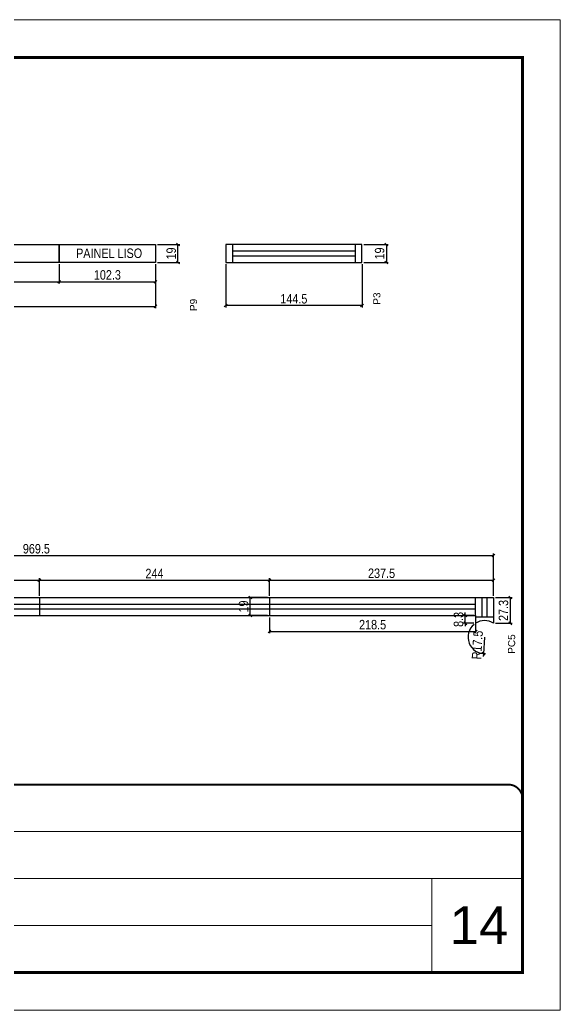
# Model space of a CAD drawing. Extents: x -3394 to 16474, y 3662 to 14397.
# Drawn here: x 6769 to 7342, y 9901 to 10951 of the extents above; entities that cross this region are included whole.
import ezdxf

# ---------------------------------------------------------------- set-up
doc = ezdxf.new("R2010")
doc.units = 0
doc.linetypes.add('CONTINUO', pattern=[0])
doc.linetypes.add('DASHED', pattern=[0.75, 0.5, -0.25])
doc.layers.get('0').update_dxf_attribs({"linetype": 'CONTINUOUS'})
doc.layers.get('Defpoints').update_dxf_attribs({"linetype": 'CONTINUOUS'})
for name, color, linetype, lineweight in [('CARIMBO', 255, 'CONTINUOUS', 9), ('Folhas', 255, 'CONTINUOUS', 9), ('SARRAFO DE PRESSAO', 251, 'DASHED', 9)]:
    doc.layers.add(name, color=color, linetype=linetype, lineweight=lineweight)
for name, color, linetype in [('COTA', 241, 'CONTINUOUS'), ('NOMENCLATURA', 7, 'CONTINUOUS'), ('Painéis', 200, 'CONTINUOUS'), ('SARR_2.2x7', 40, 'CONTINUOUS')]:
    doc.layers.add(name, color=color, linetype=linetype)
doc.styles.add('ARIAL', font='arial.ttf')
doc.styles.add('COTA TECNICA', font='techl___.ttf', dxfattribs={"height": 10})
doc.dimstyles.new('PAINEL', dxfattribs={"dimtxt": 10, "dimasz": 3, "dimexe": 3, "dimexo": 3, "dimgap": 3, "dimtad": 1, "dimdec": 1, "dimzin": 12, "dimdsep": 46, "dimtxsty": 'COTA TECNICA', "dimblk1": 'OBLIQUE', "dimblk2": 'OBLIQUE', "dimsah": 1, "dimcen": 0.9, "dimclrd": 4, "dimclre": 4, "dimclrt": 240, "dimadec": 1, "dimazin": 3, "dimtfac": 1, "dimtdec": 1, "dimtmove": 0, "dimatfit": 3, "dimfxl": 1, "dimtolj": 1, "dimtzin": 12, "dimarcsym": 0})

# ---------------------------------------------------------------- blocks, each defined once
blk = doc.blocks.new('9999999999')
at = {"color": 30, "linetype": 'CONTINUO'}
for p, q in [((98564.6, 34379.6), (99584, 34379.6)), ((98564.6, 34329.8), (99488, 34329.8)), ((99584, 34329.8), (99488, 34329.8)), ((99488, 34329.8), (99488, 34230.2)), ((98564.6, 34280), (99488, 34280))]:
    blk.add_line(p, q, dxfattribs=at)
at = {"color": 30, "linetype": 'CONTINUO', "const_width": 2}
blk.add_lwpolyline([(99584, 34230.2), (99584, 34414.4, 0.414214), (99569, 34429.4), (98229, 34429.4, 0.414214), (98214, 34414.4), (98214, 34245.2, 0.414214), (98229, 34230.2), (99584, 34230.2)], format="xyb", dxfattribs=at)
at = {"layer": 'Folhas'}
blk.add_lwpolyline([(98139, 34190.2), (99624, 34190.2), (99624, 35240.2), (98139, 35240.2)], close=True, dxfattribs=at)
at = {"layer": 'Folhas', "color": 30, "const_width": 3}
blk.add_lwpolyline([(98214, 34230.2), (99584, 34230.2), (99584, 35200.2), (98214, 35200.2)], close=True, dxfattribs=at)
blk = doc.blocks.new('_Oblique')
at = {"color": 0, "linetype": 'ByBlock', "lineweight": -2}
blk.add_line((-0.5, -0.5), (0.5, 0.5), dxfattribs=at)
blk = doc.blocks.new('*D356')
at = {"layer": 'COTA', "color": 4, "linetype": 'Continuous', "lineweight": -2, "transparency": 16777216}
for p, q in [((6566.9, 10691.6), (6566.9, 10671.1)), ((6810.9, 10691.6), (6810.9, 10671.1)), ((6566.9, 10673.1), (6810.9, 10673.1))]:
    blk.add_line(p, q, dxfattribs=at)
at = {"layer": 'Defpoints', "color": 0, "linetype": 'Continuous', "transparency": 16777216}
for p in [(6566.9, 10693.6), (6810.9, 10693.6), (6810.9, 10673.1)]:
    blk.add_point(p, dxfattribs=at)
at = {"layer": 'COTA', "color": 4, "linetype": 'Continuous', "lineweight": -2, "transparency": 16777216, "xscale": 3, "yscale": 3, "zscale": 3, "rotation": 180}
blk.add_blockref('_Oblique', (6566.9, 10673.1), dxfattribs=at)
at = {"layer": 'COTA', "color": 4, "linetype": 'Continuous', "lineweight": -2, "transparency": 16777216, "xscale": 3, "yscale": 3, "zscale": 3}
blk.add_blockref('_Oblique', (6810.9, 10673.1), dxfattribs=at)
at = {"layer": 'COTA', "color": 240, "linetype": 'Continuous', "transparency": 16777216, "insert": (6688.9, 10680.2), "char_height": 10, "attachment_point": 5, "style": 'COTA TECNICA'}
blk.add_mtext('\\A1;244', dxfattribs=at)
blk = doc.blocks.new('*D357')
at = {"layer": 'COTA', "color": 4, "linetype": 'Continuous', "lineweight": -2, "transparency": 16777216}
for p, q in [((6810.9, 10691.6), (6810.9, 10671.1)), ((6913.2, 10691.6), (6913.2, 10671.1)), ((6810.9, 10673.1), (6913.2, 10673.1))]:
    blk.add_line(p, q, dxfattribs=at)
at = {"layer": 'Defpoints', "color": 0, "linetype": 'Continuous', "transparency": 16777216}
for p in [(6810.9, 10693.6), (6913.2, 10693.6), (6913.2, 10673.1)]:
    blk.add_point(p, dxfattribs=at)
at = {"layer": 'COTA', "color": 4, "linetype": 'Continuous', "lineweight": -2, "transparency": 16777216, "xscale": 3, "yscale": 3, "zscale": 3, "rotation": 180}
blk.add_blockref('_Oblique', (6810.9, 10673.1), dxfattribs=at)
at = {"layer": 'COTA', "color": 4, "linetype": 'Continuous', "lineweight": -2, "transparency": 16777216, "xscale": 3, "yscale": 3, "zscale": 3}
blk.add_blockref('_Oblique', (6913.2, 10673.1), dxfattribs=at)
at = {"layer": 'COTA', "color": 240, "linetype": 'Continuous', "transparency": 16777216, "insert": (6862.1, 10680.3), "char_height": 10, "attachment_point": 5, "style": 'COTA TECNICA'}
blk.add_mtext('\\A1;102.3', dxfattribs=at)
blk = doc.blocks.new('*D358')
at = {"layer": 'COTA', "color": 4, "linetype": 'Continuous', "lineweight": -2, "transparency": 16777216}
for p, q in [((6566.9, 10691.6), (6566.9, 10645)), ((6913.2, 10691.6), (6913.2, 10645)), ((6566.9, 10647), (6913.2, 10647))]:
    blk.add_line(p, q, dxfattribs=at)
at = {"layer": 'Defpoints', "color": 0, "linetype": 'Continuous', "transparency": 16777216}
for p in [(6566.9, 10693.6), (6913.2, 10693.6), (6913.2, 10647)]:
    blk.add_point(p, dxfattribs=at)
at = {"layer": 'COTA', "color": 4, "linetype": 'Continuous', "lineweight": -2, "transparency": 16777216, "xscale": 3, "yscale": 3, "zscale": 3, "rotation": 180}
blk.add_blockref('_Oblique', (6566.9, 10647), dxfattribs=at)
at = {"layer": 'COTA', "color": 4, "linetype": 'Continuous', "lineweight": -2, "transparency": 16777216, "xscale": 3, "yscale": 3, "zscale": 3}
blk.add_blockref('_Oblique', (6913.2, 10647), dxfattribs=at)
at = {"layer": 'COTA', "color": 240, "linetype": 'Continuous', "transparency": 16777216, "insert": (6740.1, 10654.2), "char_height": 10, "attachment_point": 5, "style": 'COTA TECNICA'}
blk.add_mtext('\\A1;346.3', dxfattribs=at)
blk = doc.blocks.new('*D359')
at = {"layer": 'COTA', "color": 4, "linetype": 'Continuous', "lineweight": -2, "transparency": 16777216}
for p, q in [((6915.2, 10712.6), (6938.9, 10712.6)), ((6936.9, 10693.6), (6936.9, 10712.6)), ((6915.2, 10693.6), (6938.9, 10693.6))]:
    blk.add_line(p, q, dxfattribs=at)
at = {"layer": 'Defpoints', "color": 0, "linetype": 'Continuous', "transparency": 16777216}
for p in [(6913.2, 10712.6), (6936.9, 10712.6), (6913.2, 10693.6)]:
    blk.add_point(p, dxfattribs=at)
at = {"layer": 'COTA', "color": 4, "linetype": 'Continuous', "lineweight": -2, "transparency": 16777216, "xscale": 3, "yscale": 3, "zscale": 3}
for p, rotation in [((6936.9, 10712.6), 90), ((6936.9, 10693.6), 270)]:
    blk.add_blockref('_Oblique', p, dxfattribs=dict(at, rotation=rotation))
at = {"layer": 'COTA', "color": 240, "linetype": 'Continuous', "transparency": 16777216, "insert": (6929.8, 10703.1), "char_height": 10, "attachment_point": 5, "rotation": 90, "style": 'COTA TECNICA'}
blk.add_mtext('\\A1;19', dxfattribs=at)
blk = doc.blocks.new('*D360')
at = {"layer": 'COTA', "color": 4, "linetype": 'Continuous', "lineweight": -2, "transparency": 16777216}
for p, q in [((7134.1, 10712.6), (7159.9, 10712.6)), ((7157.9, 10712.6), (7157.9, 10693.6)), ((7134.1, 10693.6), (7159.9, 10693.6))]:
    blk.add_line(p, q, dxfattribs=at)
at = {"layer": 'Defpoints', "color": 0, "linetype": 'Continuous', "transparency": 16777216}
for p in [(7132.1, 10712.6), (7132.1, 10693.6), (7157.9, 10693.6)]:
    blk.add_point(p, dxfattribs=at)
at = {"layer": 'COTA', "color": 4, "linetype": 'Continuous', "lineweight": -2, "transparency": 16777216, "xscale": 3, "yscale": 3, "zscale": 3}
for p, rotation in [((7157.9, 10712.6), 90), ((7157.9, 10693.6), 270)]:
    blk.add_blockref('_Oblique', p, dxfattribs=dict(at, rotation=rotation))
at = {"layer": 'COTA', "color": 240, "linetype": 'Continuous', "transparency": 16777216, "insert": (7150.8, 10703.1), "char_height": 10, "attachment_point": 5, "rotation": 90, "style": 'COTA TECNICA'}
blk.add_mtext('\\A1;19', dxfattribs=at)
blk = doc.blocks.new('*D361')
at = {"layer": 'COTA', "color": 4, "linetype": 'Continuous', "lineweight": -2, "transparency": 16777216}
for p, q in [((6987.6, 10691.6), (6987.6, 10645.9)), ((7132.1, 10691.6), (7132.1, 10645.9)), ((7132.1, 10647.9), (6987.6, 10647.9))]:
    blk.add_line(p, q, dxfattribs=at)
at = {"layer": 'Defpoints', "color": 0, "linetype": 'Continuous', "transparency": 16777216}
for p in [(6987.6, 10693.6), (7132.1, 10693.6), (6987.6, 10647.9)]:
    blk.add_point(p, dxfattribs=at)
at = {"layer": 'COTA', "color": 4, "linetype": 'Continuous', "lineweight": -2, "transparency": 16777216, "xscale": 3, "yscale": 3, "zscale": 3, "rotation": 180}
blk.add_blockref('_Oblique', (6987.6, 10647.9), dxfattribs=at)
at = {"layer": 'COTA', "color": 4, "linetype": 'Continuous', "lineweight": -2, "transparency": 16777216, "xscale": 3, "yscale": 3, "zscale": 3}
blk.add_blockref('_Oblique', (7132.1, 10647.9), dxfattribs=at)
at = {"layer": 'COTA', "color": 240, "linetype": 'Continuous', "transparency": 16777216, "insert": (7059.8, 10655), "char_height": 10, "attachment_point": 5, "style": 'COTA TECNICA'}
blk.add_mtext('\\A1;144.5', dxfattribs=at)
blk = doc.blocks.new('*D390')
at = {"layer": 'COTA', "color": 4, "linetype": 'Continuous', "lineweight": -2, "transparency": 16777216}
for p, q in [((6546, 10340.3), (6546, 10358.8)), ((6546, 10356.8), (6790, 10356.8)), ((6790, 10340.3), (6790, 10358.8))]:
    blk.add_line(p, q, dxfattribs=at)
at = {"layer": 'Defpoints', "color": 0, "linetype": 'Continuous', "transparency": 16777216}
for p in [(6790, 10356.8), (6546, 10338.3), (6790, 10338.3)]:
    blk.add_point(p, dxfattribs=at)
at = {"layer": 'COTA', "color": 4, "linetype": 'Continuous', "lineweight": -2, "transparency": 16777216, "xscale": 3, "yscale": 3, "zscale": 3, "rotation": 180}
blk.add_blockref('_Oblique', (6546, 10356.8), dxfattribs=at)
at = {"layer": 'COTA', "color": 4, "linetype": 'Continuous', "lineweight": -2, "transparency": 16777216, "xscale": 3, "yscale": 3, "zscale": 3}
blk.add_blockref('_Oblique', (6790, 10356.8), dxfattribs=at)
at = {"layer": 'COTA', "color": 240, "linetype": 'Continuous', "transparency": 16777216, "insert": (6668, 10363.8), "char_height": 10, "attachment_point": 5, "style": 'COTA TECNICA'}
blk.add_mtext('\\A1;244', dxfattribs=at)
blk = doc.blocks.new('*D391')
at = {"layer": 'COTA', "color": 4, "linetype": 'Continuous', "lineweight": -2, "transparency": 16777216}
for p, q in [((6790, 10340.3), (6790, 10358.8)), ((6790, 10356.8), (7034, 10356.8)), ((7034, 10340.3), (7034, 10358.8))]:
    blk.add_line(p, q, dxfattribs=at)
at = {"layer": 'Defpoints', "color": 0, "linetype": 'Continuous', "transparency": 16777216}
for p in [(7034, 10356.8), (6790, 10338.3), (7034, 10338.3)]:
    blk.add_point(p, dxfattribs=at)
at = {"layer": 'COTA', "color": 4, "linetype": 'Continuous', "lineweight": -2, "transparency": 16777216, "xscale": 3, "yscale": 3, "zscale": 3, "rotation": 180}
blk.add_blockref('_Oblique', (6790, 10356.8), dxfattribs=at)
at = {"layer": 'COTA', "color": 4, "linetype": 'Continuous', "lineweight": -2, "transparency": 16777216, "xscale": 3, "yscale": 3, "zscale": 3}
blk.add_blockref('_Oblique', (7034, 10356.8), dxfattribs=at)
at = {"layer": 'COTA', "color": 240, "linetype": 'Continuous', "transparency": 16777216, "insert": (6912, 10363.8), "char_height": 10, "attachment_point": 5, "style": 'COTA TECNICA'}
blk.add_mtext('\\A1;244', dxfattribs=at)
blk = doc.blocks.new('*D392')
at = {"layer": 'COTA', "color": 4, "linetype": 'Continuous', "lineweight": -2, "transparency": 16777216}
for p, q in [((7034, 10340.3), (7034, 10358.8)), ((7034, 10356.8), (7271.5, 10356.8)), ((7271.5, 10340.3), (7271.5, 10358.8))]:
    blk.add_line(p, q, dxfattribs=at)
at = {"layer": 'Defpoints', "color": 0, "linetype": 'Continuous', "transparency": 16777216}
for p in [(7271.5, 10356.8), (7034, 10338.3), (7271.5, 10338.3)]:
    blk.add_point(p, dxfattribs=at)
at = {"layer": 'COTA', "color": 4, "linetype": 'Continuous', "lineweight": -2, "transparency": 16777216, "xscale": 3, "yscale": 3, "zscale": 3, "rotation": 180}
blk.add_blockref('_Oblique', (7034, 10356.8), dxfattribs=at)
at = {"layer": 'COTA', "color": 4, "linetype": 'Continuous', "lineweight": -2, "transparency": 16777216, "xscale": 3, "yscale": 3, "zscale": 3}
blk.add_blockref('_Oblique', (7271.5, 10356.8), dxfattribs=at)
at = {"layer": 'COTA', "color": 240, "linetype": 'Continuous', "transparency": 16777216, "insert": (7152.8, 10364), "char_height": 10, "attachment_point": 5, "style": 'COTA TECNICA'}
blk.add_mtext('\\A1;237.5', dxfattribs=at)
blk = doc.blocks.new('*D393')
at = {"layer": 'COTA', "color": 4, "linetype": 'Continuous', "lineweight": -2, "transparency": 16777216}
for p, q in [((7273.5, 10338.3), (7291.3, 10338.3)), ((7289.3, 10338.3), (7289.3, 10311)), ((7273.5, 10311), (7291.3, 10311))]:
    blk.add_line(p, q, dxfattribs=at)
at = {"layer": 'Defpoints', "color": 0, "linetype": 'Continuous', "transparency": 16777216}
for p in [(7271.5, 10338.3), (7271.5, 10311), (7289.3, 10311)]:
    blk.add_point(p, dxfattribs=at)
at = {"layer": 'COTA', "color": 4, "linetype": 'Continuous', "lineweight": -2, "transparency": 16777216, "xscale": 3, "yscale": 3, "zscale": 3}
for p, rotation in [((7289.3, 10338.3), 90), ((7289.3, 10311), 270)]:
    blk.add_blockref('_Oblique', p, dxfattribs=dict(at, rotation=rotation))
at = {"layer": 'COTA', "color": 240, "linetype": 'Continuous', "transparency": 16777216, "insert": (7282.1, 10324.6), "char_height": 10, "attachment_point": 5, "rotation": 90, "style": 'COTA TECNICA'}
blk.add_mtext('\\A1;27.3', dxfattribs=at)
blk = doc.blocks.new('*D394')
at = {"layer": 'COTA', "color": 4, "linetype": 'Continuous', "lineweight": -2, "transparency": 16777216}
for p, q in [((7241.6, 10319.3), (7241.6, 10322.3)), ((7250.5, 10319.3), (7239.6, 10319.3)), ((7241.6, 10311), (7241.6, 10319.3)), ((7250.5, 10311), (7239.6, 10311)), ((7241.6, 10311), (7241.6, 10308))]:
    blk.add_line(p, q, dxfattribs=at)
at = {"layer": 'Defpoints', "color": 0, "linetype": 'Continuous', "transparency": 16777216}
for p in [(7241.6, 10319.3), (7252.5, 10319.3), (7252.5, 10311)]:
    blk.add_point(p, dxfattribs=at)
at = {"layer": 'COTA', "color": 4, "linetype": 'Continuous', "lineweight": -2, "transparency": 16777216, "xscale": 3, "yscale": 3, "zscale": 3}
for p, rotation in [((7241.6, 10319.3), 270), ((7241.6, 10311), 90)]:
    blk.add_blockref('_Oblique', p, dxfattribs=dict(at, rotation=rotation))
at = {"layer": 'COTA', "color": 240, "linetype": 'Continuous', "transparency": 16777216, "insert": (7234.4, 10315.1), "char_height": 10, "attachment_point": 5, "rotation": 90, "style": 'COTA TECNICA'}
blk.add_mtext('\\A1;8.3', dxfattribs=at)
blk = doc.blocks.new('*D395')
at = {"layer": 'COTA', "color": 4, "linetype": 'Continuous', "lineweight": -2, "transparency": 16777216}
for p, q in [((7262, 10296.3), (7260.9, 10278.8)), ((7260.9, 10278.8), (7260.7, 10275.8))]:
    blk.add_line(p, q, dxfattribs=at)
blk.add_arc((7262, 10296.3), 17.5, 129.4264, 272.8822, dxfattribs=at)
at = {"layer": 'Defpoints', "color": 0, "linetype": 'Continuous', "transparency": 16777216}
for p in [(7262, 10296.3), (7260.9, 10278.8)]:
    blk.add_point(p, dxfattribs=at)
at = {"layer": 'COTA', "color": 4, "linetype": 'Continuous', "lineweight": -2, "transparency": 16777216, "xscale": 3, "yscale": 3, "zscale": 3, "rotation": 86.33406309537433}
blk.add_blockref('_Oblique', (7260.9, 10278.8), dxfattribs=at)
at = {"layer": 'COTA', "color": 240, "linetype": 'Continuous', "transparency": 16777216, "insert": (7254.4, 10288), "char_height": 10, "attachment_point": 5, "rotation": 86.3341, "style": 'COTA TECNICA'}
blk.add_mtext('\\A1;R17.5', dxfattribs=at)
blk = doc.blocks.new('*D396')
at = {"layer": 'COTA', "color": 4, "linetype": 'Continuous', "lineweight": -2, "transparency": 16777216}
for p, q in [((7032, 10338.3), (7011.6, 10338.3)), ((7013.6, 10319.3), (7013.6, 10338.3)), ((7032, 10319.3), (7011.6, 10319.3))]:
    blk.add_line(p, q, dxfattribs=at)
at = {"layer": 'Defpoints', "color": 0, "linetype": 'Continuous', "transparency": 16777216}
for p in [(7013.6, 10338.3), (7034, 10338.3), (7034, 10319.3)]:
    blk.add_point(p, dxfattribs=at)
at = {"layer": 'COTA', "color": 4, "linetype": 'Continuous', "lineweight": -2, "transparency": 16777216, "xscale": 3, "yscale": 3, "zscale": 3}
for p, rotation in [((7013.6, 10338.3), 90), ((7013.6, 10319.3), 270)]:
    blk.add_blockref('_Oblique', p, dxfattribs=dict(at, rotation=rotation))
at = {"layer": 'COTA', "color": 240, "linetype": 'Continuous', "transparency": 16777216, "insert": (7006.5, 10328.8), "char_height": 10, "attachment_point": 5, "rotation": 90, "style": 'COTA TECNICA'}
blk.add_mtext('\\A1;19', dxfattribs=at)
blk = doc.blocks.new('*D397')
at = {"layer": 'COTA', "color": 4, "linetype": 'Continuous', "lineweight": -2, "transparency": 16777216}
for p, q in [((7034, 10317.3), (7034, 10300.4)), ((7252.5, 10317.3), (7252.5, 10300.4)), ((7034, 10302.4), (7252.5, 10302.4))]:
    blk.add_line(p, q, dxfattribs=at)
at = {"layer": 'Defpoints', "color": 0, "linetype": 'Continuous', "transparency": 16777216}
for p in [(7034, 10319.3), (7252.5, 10319.3), (7252.5, 10302.4)]:
    blk.add_point(p, dxfattribs=at)
at = {"layer": 'COTA', "color": 4, "linetype": 'Continuous', "lineweight": -2, "transparency": 16777216, "xscale": 3, "yscale": 3, "zscale": 3, "rotation": 180}
blk.add_blockref('_Oblique', (7034, 10302.4), dxfattribs=at)
at = {"layer": 'COTA', "color": 4, "linetype": 'Continuous', "lineweight": -2, "transparency": 16777216, "xscale": 3, "yscale": 3, "zscale": 3}
blk.add_blockref('_Oblique', (7252.5, 10302.4), dxfattribs=at)
at = {"layer": 'COTA', "color": 240, "linetype": 'Continuous', "transparency": 16777216, "insert": (7143.3, 10309.5), "char_height": 10, "attachment_point": 5, "style": 'COTA TECNICA'}
blk.add_mtext('\\A1;218.5', dxfattribs=at)
blk = doc.blocks.new('*D402')
at = {"layer": 'COTA', "color": 4, "linetype": 'Continuous', "lineweight": -2, "transparency": 16777216}
for p, q in [((6302, 10340.3), (6302, 10384.9)), ((7271.5, 10340.3), (7271.5, 10384.9)), ((6302, 10382.9), (7271.5, 10382.9))]:
    blk.add_line(p, q, dxfattribs=at)
at = {"layer": 'Defpoints', "color": 0, "linetype": 'Continuous', "transparency": 16777216}
for p in [(7271.5, 10382.9), (6302, 10338.3), (7271.5, 10338.3)]:
    blk.add_point(p, dxfattribs=at)
at = {"layer": 'COTA', "color": 4, "linetype": 'Continuous', "lineweight": -2, "transparency": 16777216, "xscale": 3, "yscale": 3, "zscale": 3, "rotation": 180}
blk.add_blockref('_Oblique', (6302, 10382.9), dxfattribs=at)
at = {"layer": 'COTA', "color": 4, "linetype": 'Continuous', "lineweight": -2, "transparency": 16777216, "xscale": 3, "yscale": 3, "zscale": 3}
blk.add_blockref('_Oblique', (7271.5, 10382.9), dxfattribs=at)
at = {"layer": 'COTA', "color": 240, "linetype": 'Continuous', "transparency": 16777216, "insert": (6786.8, 10390), "char_height": 10, "attachment_point": 5, "style": 'COTA TECNICA'}
blk.add_mtext('\\A1;969.5', dxfattribs=at)

msp = doc.modelspace()

# ---------------------------------------------------------------- linework, layer by layer
at = {"layer": 'Painéis', "linetype": 'Continuous'}
for p, q in [((6566.9, 10712.6), (6913.2, 10712.6)), ((6810.9, 10712.6), (6810.9, 10693.6)), ((6810.9, 10693.6), (6810.9, 10712.6)), ((6810.9, 10693.6), (6810.9, 10712.6)), ((6913.2, 10712.6), (6913.2, 10693.6)), ((6913.2, 10693.6), (6566.9, 10693.6)), ((6302.02, 10338.3), (7271.52, 10338.3)), ((6790.02, 10338.3), (6790.02, 10319.3)), ((7034.02, 10338.3), (7034.02, 10319.3)), ((7271.52, 10338.3), (7271.52, 10310.99)), ((6302.02, 10319.3), (7252.52, 10319.3)), ((7252.52, 10319.3), (7252.52, 10318.45)), ((7252.52, 10319.3), (7252.52, 10310.99)), ((7271.52, 10319.3), (7271.52, 10318.41))]:
    msp.add_line(p, q, dxfattribs=at)
msp.add_lwpolyline([(6987.59, 10693.6), (7132.06, 10693.6), (7132.06, 10712.6), (6987.59, 10712.6)], close=True, dxfattribs=at)
msp.add_arc((7262.02, 10296.3), 17.5, 57.12165, 122.87835, dxfattribs=at)
at = {"layer": 'SARR_2.2x7', "ltscale": 25}
for p, q in [((6994.59, 10712.6), (6994.59, 10693.6)), ((7125.06, 10693.6), (7125.06, 10712.6)), ((7125.06, 10705.6), (6994.59, 10705.6)), ((6994.59, 10700.6), (7125.06, 10700.6)), ((7252.52, 10319.3), (7252.52, 10338.3)), ((7259.52, 10317.99), (7259.52, 10338.3)), ((7264.52, 10338.3), (7264.52, 10317.99)), ((6546.02, 10331.3), (6790.02, 10331.3)), ((6546.02, 10326.3), (6790.02, 10326.3)), ((6790.02, 10331.3), (7034.02, 10331.3)), ((6790.02, 10326.3), (7034.02, 10326.3)), ((7034.02, 10331.3), (7252.52, 10331.3)), ((7034.02, 10326.3), (7252.52, 10326.3)), ((7252.52, 10317.99), (7271.52, 10317.99))]:
    msp.add_line(p, q, dxfattribs=at)

# ---------------------------------------------------------------- block references
at = {"layer": 'SARRAFO DE PRESSAO', "color": 6, "linetype": 'ByBlock'}
msp.add_blockref('9999999999', (-92281.77, -24289.38), dxfattribs=at)

# ---------------------------------------------------------------- texts
at = {"layer": 'CARIMBO', "style": 'ARIAL'}
msp.add_text('14', height=40, dxfattribs=at).set_placement((7225.07, 9970.97))
at = {"layer": 'COTA', "color": 240, "linetype": 'Continuous', "insert": (6863.96, 10703.29), "char_height": 10, "attachment_point": 5, "style": 'COTA TECNICA'}
msp.add_mtext('\\A1;PAINEL LISO', dxfattribs=at)
at = {"layer": 'NOMENCLATURA', "linetype": 'Continuous', "style": 'ARIAL'}
for s, p in [('P3', (7151.58, 10648.83)), ('P9', (6957.19, 10642.12)), ('PC5', (7294.46, 10278.73))]:
    msp.add_text(s, height=7.567, rotation=90, dxfattribs=at).set_placement(p)

# ---------------------------------------------------------------- dimensions: what is measured, and where the dimension line sits
at = {"layer": 'COTA', "linetype": 'Continuous'}
for base, p1, p2, picture, middle in [((6936.88, 10712.6), (6913.2, 10693.6), (6913.2, 10712.6), '*D359', (6929.8, 10703.1)), ((7157.93, 10693.6), (7132.06, 10712.6), (7132.06, 10693.6), '*D360', (7150.84, 10703.1)), ((7013.62, 10338.3), (7034.02, 10319.3), (7034.02, 10338.3), '*D396', (7006.53, 10328.8)), ((7241.6, 10319.3), (7252.52, 10310.99), (7252.52, 10319.3), '*D394', (7234.36, 10315.15))]:
    dim = msp.add_linear_dim(base=base, p1=p1, p2=p2, angle=90, dimstyle='PAINEL', override={"dimexe": 2, "dimexo": 2, "dimgap": 2, "dimadec": 8, "dimtix": 1, "dimatfit": 2, "dimldrblk": 'Oblique'}, dxfattribs=at)
    dim.commit()
    dim.dimension.update_dxf_attribs({"geometry": picture, "text_midpoint": middle})
for base, p1, p2, override, picture, middle in [((6810.9, 10673.13), (6566.9, 10693.6), (6810.9, 10693.6), {"dimexe": 2, "dimexo": 2, "dimgap": 2, "dimadec": 8, "dimtix": 1, "dimatfit": 2, "dimldrblk": 'Oblique'}, '*D356', (6688.9, 10680.2)), ((6913.2, 10646.99), (6566.9, 10693.6), (6913.2, 10693.6), {"dimexe": 2, "dimexo": 2, "dimgap": 2, "dimadec": 8, "dimtix": 1, "dimatfit": 2, "dimldrblk": 'Oblique'}, '*D358', (6740.05, 10654.2)), ((6913.2, 10673.13), (6810.9, 10693.6), (6913.2, 10693.6), {"dimexe": 2, "dimexo": 2, "dimgap": 2, "dimadec": 8, "dimtix": 1, "dimatfit": 2, "dimldrblk": 'Oblique'}, '*D357', (6862.05, 10680.34)), ((6987.59, 10647.85), (7132.06, 10693.6), (6987.59, 10693.6), {"dimexe": 2, "dimexo": 2, "dimgap": 2, "dimadec": 8, "dimtix": 1, "dimatfit": 2, "dimldrblk": 'Oblique'}, '*D361', (7059.83, 10654.96)), ((7271.52, 10382.88), (6302.02, 10338.3), (7271.52, 10338.3), {"dimexe": 2, "dimexo": 2, "dimgap": 2, "dimadec": 8, "dimtix": 1, "dimatfit": 2, "dimldrblk": 'Oblique'}, '*D402', (6786.77, 10390.01)), ((6790.02, 10356.76), (6546.02, 10338.3), (6790.02, 10338.3), {"dimexe": 2, "dimexo": 2, "dimgap": 2, "dimadec": 8, "dimtix": 1, "dimtmove": 1, "dimatfit": 2, "dimldrblk": 'Oblique'}, '*D390', (6668.02, 10363.83)), ((7034.02, 10356.76), (6790.02, 10338.3), (7034.02, 10338.3), {"dimexe": 2, "dimexo": 2, "dimgap": 2, "dimadec": 8, "dimtix": 1, "dimtmove": 1, "dimatfit": 2, "dimldrblk": 'Oblique'}, '*D391', (6912.02, 10363.83)), ((7271.52, 10356.76), (7034.02, 10338.3), (7271.52, 10338.3), {"dimexe": 2, "dimexo": 2, "dimgap": 2, "dimadec": 8, "dimtix": 1, "dimtmove": 1, "dimatfit": 2, "dimldrblk": 'Oblique'}, '*D392', (7152.77, 10363.98)), ((7252.52, 10302.41), (7034.02, 10319.3), (7252.52, 10319.3), {"dimexe": 2, "dimexo": 2, "dimgap": 2, "dimadec": 8, "dimtix": 1, "dimatfit": 2, "dimldrblk": 'Oblique'}, '*D397', (7143.27, 10309.54))]:
    dim = msp.add_linear_dim(base=base, p1=p1, p2=p2, dimstyle='PAINEL', override=override, dxfattribs=at)
    dim.commit()
    dim.dimension.update_dxf_attribs({"geometry": picture, "text_midpoint": middle})
dim = msp.add_linear_dim(base=(7289.31, 10310.99), p1=(7271.52, 10338.3), p2=(7271.52, 10310.99), angle=90, dimstyle='PAINEL', override={"dimexe": 2, "dimexo": 2, "dimgap": 2, "dimadec": 8, "dimtix": 1, "dimatfit": 2, "dimldrblk": 'Oblique'}, dxfattribs=at)
dim.commit()
dim.dimension.update_dxf_attribs({"geometry": '*D393', "text_midpoint": (7289.31, 10324.65), "dimtype": 160})
dim = msp.add_radius_dim(center=(7262.02, 10296.3), mpoint=(7260.9, 10278.83), dimstyle='PAINEL', override={"dimexe": 2, "dimexo": 2, "dimgap": 2, "dimadec": 8, "dimtix": 1, "dimatfit": 2, "dimldrblk": 'Oblique'}, dxfattribs=at)
dim.commit()
dim.dimension.update_dxf_attribs({"geometry": '*D395', "text_midpoint": (7254.37, 10288.02)})

doc.saveas('drawing.dxf')
